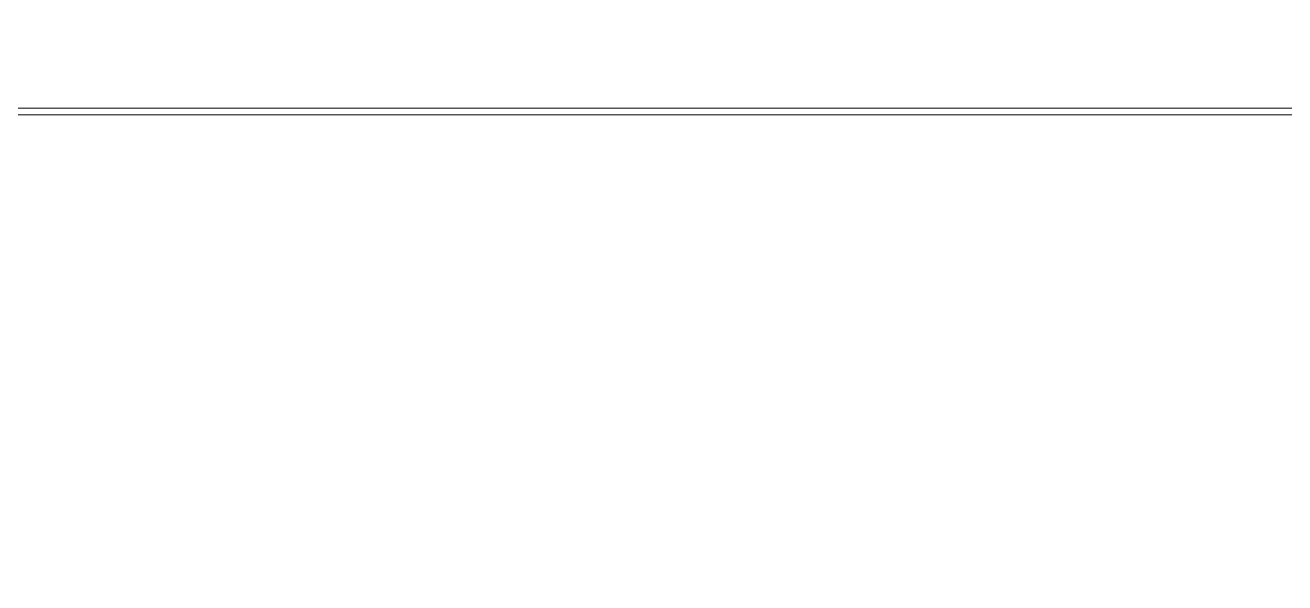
# Model space of a CAD drawing. Extents: x -59 to 582, y -1177 to 100.
# Drawn here: x 247.02 to 275.88, y -689.45 to -676.68 of the extents above; entities that cross this region are included whole.
import ezdxf

# ---------------------------------------------------------------- set-up
doc = ezdxf.new("R2010")
doc.units = 0
doc.header["$LTSCALE"] = 0.15
doc.layers.get('0').update_dxf_attribs({"color": 252})
doc.layers.add('0 ARCH', color=252, linetype='Continuous')
doc.layers.add('0 sockets', color=252, linetype='Continuous')
doc.layers.add('anal', color=252, linetype='Continuous', lineweight=20)
doc.styles.add('ROMAND', font='ROMAND.SHX')

# ---------------------------------------------------------------- blocks, each defined once
blk = doc.blocks.new('WQ')
h = blk.add_hatch(color=6)
h.dxf.hatch_style = 1
h.paths.add_polyline_path([(-126.091, 5), (-126.091, -169.521), (126.091, -169.521), (126.091, 5)])
h.paths.add_polyline_path([(121.091, 0), (121.091, -164.521), (-121.091, -164.521), (-121.091, 0)], flags=16)
at = {"layer": '0 sockets', "color": 3, "style": 'ROMAND'}
blk.add_attdef('ACCESS_CONTROL', (-48.663, 7.622), '', height=7.973, dxfattribs=at)
blk = doc.blocks.new('ARCH')
at = {"layer": 'anal'}
for p, q in [((96.525, 336.675), (58.125, 336.675)), ((96.675, 336.525), (60, 336.525))]:
    blk.add_line(p, q, dxfattribs=at)

msp = doc.modelspace()

# ---------------------------------------------------------------- block references
at = {"layer": '0 ARCH', "color": 3}
msp.add_blockref('ARCH', (181.61, -1015.254), dxfattribs=at)
at = {"layer": '0 sockets', "color": 3}
msp.add_blockref('WQ', (244.611, -582.756), dxfattribs=at)

doc.saveas('drawing.dxf')
